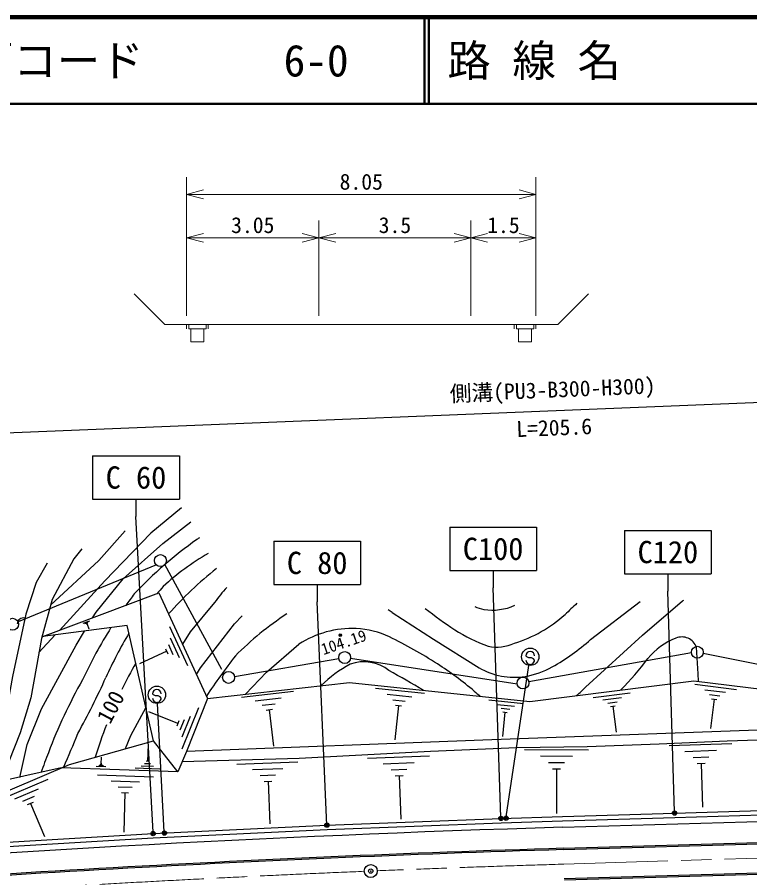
# Model space of a CAD drawing. Units: millimetres, scale not verified, with parts at other scales. Extents: x 40000 to 680000, y 20000 to 380000.
# Drawn here: x 130826 to 215218, y 280824 to 380000 of the extents above; entities that cross this region are included whole.
import ezdxf
from ezdxf.enums import TextEntityAlignment as Align

# ---------------------------------------------------------------- set-up
doc = ezdxf.new("R2010")
doc.units = ezdxf.units.MM
doc.header["$LTSCALE"] = 1000
doc.header["$PDMODE"] = 32
doc.header["$PDSIZE"] = 500
doc.linetypes.add('CHAIN', pattern=[18.5, 12, -1.5, 3.5, -1.5])
for name, color, linetype, lineweight in [('M-BGD', 7, 'Continuous', 25), ('M-BMK', 2, 'CHAIN', 13), ('M-BMK-SRVR', 3, 'Continuous', 25), ('M-STR-HTXT', 7, 'Continuous', 13), ('M-STR-STRC', 7, 'Continuous', 25), ('M-TTL', 2, 'Continuous', 140), ('M-TTL-LINE', 7, 'Continuous', 50)]:
    doc.layers.add(name, color=color, linetype=linetype, lineweight=lineweight)
doc.layers.add('M-TTL-TXT', color=7, linetype='Continuous')
doc.styles.add('@ＭＳ ゴシック', font='')
doc.styles.add('ＭＳ ゴシック', font='')
doc.styles.get('@ＭＳ ゴシック').set_extended_font_data('@MS Gothic')
doc.styles.get('ＭＳ ゴシック').set_extended_font_data('MS Gothic')

msp = doc.modelspace()

# ---------------------------------------------------------------- linework, layer by layer
at = {"layer": 'M-BGD'}
for p, q in [((295176, 338774), (90027, 330460)), ((146861, 316875), (130931, 310305)), ((154403, 304828), (147832, 316910)), ((196884, 308277), (202604, 312678)), ((138405, 310148), (139179, 310439)), ((138628, 310143), (139015, 310289)), ((138754, 310102), (138947, 310175)), ((138831, 310043), (138928, 310079)), ((138879, 310061), (139083, 309520)), ((148363, 309797), (150436, 305294)), ((135194, 308807), (133317, 306770)), ((148431, 308464), (149467, 306213)), ((167979, 308805), (168117, 308776)), ((148240, 307694), (148758, 306568)), ((148049, 306924), (144897, 305473)), ((147919, 307205), (148178, 306642)), ((208493, 306738), (189765, 303389)), ((218776, 304873), (209849, 306678)), ((155855, 304020), (167873, 306088)), ((188413, 303148), (169229, 306100)), ((172087, 302692), (177752, 302096)), ((208886, 303124), (213679, 302534)), ((210025, 302497), (212422, 302202)), ((152745, 301500), (150310, 295383)), ((156654, 301657), (162661, 302343)), ((158224, 301228), (161228, 301571)), ((173444, 301976), (176276, 301678)), ((197158, 301611), (201437, 302149)), ((198281, 301318), (200421, 301587)), ((210566, 301944), (211764, 301797)), ((159044, 300713), (160546, 300884)), ((174092, 301335), (175508, 301186)), ((174741, 300694), (174324, 296729)), ((174387, 300732), (175095, 300657)), ((185143, 301314), (189144, 300893)), ((186101, 300809), (188102, 300598)), ((198870, 300957), (199940, 301092)), ((199191, 300563), (199726, 300630)), ((199459, 300596), (199835, 297601)), ((211106, 301391), (210693, 298036)), ((210806, 301428), (211405, 301354)), ((149325, 298607), (145984, 299952)), ((151718, 300418), (149797, 295645)), ((159488, 300155), (160239, 300241)), ((159863, 300198), (160344, 295992)), ((186559, 300356), (187559, 300251)), ((187017, 299903), (186723, 297103)), ((186767, 299930), (187267, 299877)), ((149445, 298906), (149205, 298309)), ((150043, 299012), (149562, 297819)), ((150760, 299417), (149800, 297030)), ((149342, 293043), (146522, 296594)), ((145855, 294244), (145939, 296232)), ((189268, 295603), (196642, 295586)), ((205918, 296054), (213149, 296304)), ((140494, 293945), (140526, 294713)), ((171169, 294602), (178320, 294893)), ((191110, 294861), (194797, 294853)), ((207751, 295394), (211366, 295519)), ((208680, 294702), (210487, 294765)), ((141029, 293593), (139931, 293639)), ((140759, 293714), (140210, 293737)), ((140626, 293829), (140352, 293841)), ((140562, 293942), (140425, 293948)), ((146541, 293645), (145121, 293705)), ((146198, 293945), (145488, 293974)), ((146032, 294236), (145677, 294251)), ((156133, 293916), (163152, 294201)), ((172986, 293960), (176561, 294105)), ((192030, 294122), (193873, 294117)), ((209157, 293995), (210060, 294026)), ((209609, 294010), (209784, 288949)), ((140058, 292686), (146541, 292476)), ((147240, 293331), (144398, 293451)), ((157916, 293285), (161426, 293428)), ((158822, 292619), (160577, 292690)), ((173909, 293281), (175697, 293354)), ((174385, 292584), (175279, 292620)), ((174832, 292602), (175036, 287596)), ((192489, 293383), (193411, 293381)), ((192950, 293382), (192938, 288221)), ((128959, 289878), (134397, 292183)), ((141658, 291985), (144900, 291880)), ((159289, 291935), (160167, 291970)), ((159728, 291953), (159928, 287039)), ((130549, 289910), (133268, 291063)), ((142447, 291310), (144068, 291258)), ((142832, 290649), (143642, 290623)), ((143237, 290636), (143090, 286098)), ((193673, 286646), (339668, 291065)), ((131459, 289655), (132819, 290231)), ((132030, 289255), (132710, 289543)), ((132370, 289399), (133983, 285592)), ((193747, 284222), (339742, 288641)), ((193751, 284072), (339746, 288491)), ((193853, 280724), (339848, 285142)), ((193857, 280574), (339852, 284992))]:
    msp.add_line(p, q, dxfattribs=at)
for points in [[(149735, 323468), (146210, 320535), (140927, 315029), (135683, 309337)], [(139499, 310773), (139908, 311450), (143045, 315259), (147603, 319337), (150834, 321855)], [(134662, 312230), (140232, 317373), (143277, 320805)], [(138260, 318736), (137343, 317566), (134845, 312892), (133606, 308398), (132391, 301558), (131175, 297525), (129855, 294232), (128583, 291822)], [(134280, 317095), (133003, 314856), (131807, 311195), (130296, 304018), (129638, 300375), (128209, 296436), (126467, 292795), (125434, 291111)], [(153570, 312549), (150751, 309182), (149862, 307762)], [(196303, 302793), (202859, 308786), (207486, 312729)], [(151477, 304254), (151947, 305023), (155862, 310106), (156727, 311020)], [(174029, 311387), (178772, 308337), (184027, 305027)], [(131138, 292400), (131959, 296170), (133605, 300279), (137602, 307636), (138582, 309256)], [(157132, 301992), (159538, 304514), (163261, 307732)], [(209312, 303468), (209254, 304346), (209089, 307402)], [(145645, 300462), (143879, 297164), (143245, 295674)], [(149826, 294213), (163296, 294609), (178422, 295432), (188401, 295837), (196502, 295935), (204773, 296251), (212623, 296613), (220841, 296867), (221569, 296846), (222432, 298049)], [(107909, 283456), (126457, 284734), (146477, 285913), (166508, 286891), (186544, 287668), (193636, 287883), (206552, 288287), (226548, 288892), (230040, 288997)], [(107955, 282958), (126488, 284235), (146504, 285413), (166530, 286391), (186561, 287169), (193651, 287383), (206568, 287787), (226564, 288392), (230059, 288498)]]:
    msp.add_lwpolyline(points, dxfattribs=at)
msp.add_lwpolyline([(91982, 282214), (110547, 286376), (119825, 288318), (126825, 289629), (136852, 293879), (146522, 296594), (143501, 309909), (133770, 308618), (147151, 313651), (152745, 301500), (169119, 303337), (189867, 301154), (208783, 303533), (216909, 302533), (222432, 298049), (184468, 296673), (150310, 295383), (149342, 293043), (135903, 293477), (127267, 291566), (116896, 288988), (92259, 283536), (92002, 283290), (91794, 282925)], close=True, dxfattribs=at)
for centre, radius in [((147329, 317378), 687), ((130295, 310043), 687), ((168048, 308791), 150), ((168048, 308791), 120), ((168048, 308791), 99.9), ((168048, 308791), 89.9), ((168048, 308791), 60), ((168048, 308791), 30), ((209175, 306814), 687), ((168550, 306205), 687), ((155176, 303914), 687), ((189089, 303268), 687)]:
    msp.add_circle(centre, radius, dxfattribs=at)
for centre, radius, start, end in [((178633, 281338), 47062, 125.19352, 136.82236), ((165061, 300582), 23513, 124.23799, 125.19352), ((165532, 295421), 26067, 119.15984, 133.34344), ((181683, 281457), 44761, 128.57401, 138.29833), ((187679, 280677), 54411, 142.84417, 144.57178), ((171273, 292807), 31997, 137.61252, 139.5516), ((168554, 301914), 18375, 137.72746, 144.63266), ((424845, 68674), 334840, 133.27686, 133.59852), ((198936, 325018), 14970, 304.82749, 305.4989), ((165932, 299832), 14110, 54.97764, 57.29043), ((206537, 348049), 46185, 231.57277, 236.76664), ((191630, 336020), 25278, 251.31692, 253.78903), ((185559, 317892), 6224, 260.87653, 294.5777), ((131515, 310078), 689, 73.48495, 177.48896), ((182802, 279534), 37983, 123.44229, 134.96888), ((183254, 323193), 16091, 287.53695, 311.60936), ((187679, 280677), 54411, 147.81338, 155.04205), ((169424, 298232), 11324, 87.64524, 122.9751), ((169496, 299976), 9578, 63.94584, 87.64524), ((189847, 281878), 53548, 149.52776, 155.689), ((149357, 258784), 55430, 57.38306, 63.94584), ((190820, 324061), 17507, 236.76664, 250.87684), ((209761, 300844), 8194, 111.92532, 140.11339), ((207383, 306752), 1825, 20.85567, 111.92532), ((186095, 312258), 4844, 257.9675, 294.48868), ((180408, 326750), 24752, 299.15436, 311.7291), ((190786, 279154), 53297, 150.30488, 153.98656), ((229036, 250253), 92160, 142.46054, 146.01289), ((170756, 301078), 4636, 51.35956, 109.6922), ((158605, 273235), 38273, 49.48139, 57.38306), ((176830, 325842), 33162, 315.19498, 323.46082), ((176598, 291873), 15459, 118.62028, 134.12986), ((116060, 198452), 120851, 59.36966, 61.54034), ((188039, 311801), 7873, 239.36167, 279.56051), ((187733, 313619), 9716, 279.56051, 299.15436), ((192798, 272975), 62489, 150.61517, 159.12371), ((57964, 341457), 91169, 331.1377, 335.689), ((187242, 311575), 12618, 309.45683, 315.89629), ((200779, 322582), 26641, 229.48139, 231.42867), ((190786, 279154), 53297, 158.78706, 163.02865), ((50060, 332138), 94356, 335.89115, 338.42994), ((208501, 266986), 79294, 159.12371, 160.88584), ((254303, -1716687), 2004250, 91.7335, 94.64252), ((254303, -1716687), 2001825, 91.7335, 94.80088), ((254303, -1716687), 2001675, 91.7335, 94.80088)]:
    msp.add_arc(centre, radius, start, end, dxfattribs=at)
at = {"layer": 'M-BMK'}
msp.add_line((193802, 282398), (270753, 284727), dxfattribs=at)
for start, end in [(91.7335, 92.34983), (92.3928, 94.80088)]:
    msp.add_arc((254303, -1716687), 2000000, start, end, dxfattribs=at)
at = {"layer": 'M-BMK-SRVR'}
msp.add_circle((171552, 281601), 750, dxfattribs=at)
msp.add_circle((171552, 281601), 750, dxfattribs=at)
msp.add_point((171552, 281601), dxfattribs=at)
msp.add_point((171552, 281601), dxfattribs=at)
msp.add_point((171552, 281601), dxfattribs=at)
at = {"layer": 'M-STR-HTXT'}
for p, q in [((150337, 345574), (150337, 361574)), ((190587, 345574), (190587, 361574)), ((152269, 360092), (150337, 359574)), ((190587, 359574), (188655, 360092)), ((150337, 359574), (190587, 359574)), ((150337, 359574), (152269, 359057)), ((188655, 359057), (190587, 359574)), ((165587, 345574), (165587, 356574)), ((183087, 345574), (183087, 356574)), ((152269, 355092), (150337, 354574)), ((165587, 354574), (163655, 355092)), ((167519, 355092), (165587, 354574)), ((183087, 354574), (181155, 355092)), ((185019, 355092), (183087, 354574)), ((190587, 354574), (188655, 355092)), ((150337, 354574), (165587, 354574)), ((150337, 354574), (152269, 354057)), ((163655, 354057), (165587, 354574)), ((165587, 354574), (183087, 354574)), ((165587, 354574), (167519, 354057)), ((181155, 354057), (183087, 354574)), ((183087, 354574), (190587, 354574)), ((183087, 354574), (185019, 354057)), ((188655, 354057), (190587, 354574)), ((147837, 344574), (144302, 348110)), ((193087, 344574), (196623, 348110)), ((147837, 344574), (150337, 344574)), ((150337, 344574), (165587, 344574)), ((150337, 344574), (150337, 344074)), ((150587, 344574), (150587, 344074)), ((152587, 344574), (152587, 344074)), ((152837, 344574), (152837, 344074)), ((165587, 344574), (183087, 344574)), ((183087, 344574), (190587, 344574)), ((188087, 344574), (188087, 344074)), ((188337, 344574), (188337, 344074)), ((190337, 344574), (190337, 344074)), ((190587, 344574), (193087, 344574)), ((190587, 344574), (190587, 344074)), ((150587, 344074), (152587, 344074)), ((150837, 344074), (150837, 342574)), ((152337, 344074), (152337, 342574)), ((188337, 344074), (190337, 344074)), ((188587, 344074), (188587, 342574)), ((190087, 344074), (190087, 342574)), ((150837, 342574), (152337, 342574)), ((188587, 342574), (190087, 342574))]:
    msp.add_line(p, q, dxfattribs=at)
at = {"layer": 'M-STR-STRC'}
for p, q in [((139509, 329454), (149509, 329454)), ((139509, 329454), (139509, 324454)), ((149509, 329454), (149509, 324454)), ((139509, 324454), (149509, 324454)), ((144509, 324454), (144509, 322454)), ((146469, 286063), (144509, 322454)), ((180650, 321234), (190650, 321234)), ((180650, 321234), (180650, 316234)), ((190650, 321234), (190650, 316234)), ((200784, 320864), (210784, 320864)), ((200784, 320864), (200784, 315864)), ((210784, 320864), (210784, 315864)), ((160381, 319615), (170381, 319615)), ((160381, 319615), (160381, 314615)), ((170381, 319615), (170381, 314615)), ((180650, 316234), (190650, 316234)), ((185650, 316234), (185650, 314234)), ((200784, 315864), (210784, 315864)), ((205784, 315864), (205784, 313864)), ((160381, 314615), (170381, 314615)), ((165381, 314615), (165381, 312615)), ((186543, 287818), (185650, 314234)), ((206553, 288437), (205784, 313864)), ((166508, 286891), (165381, 312615)), ((189528, 306301), (189429, 306419)), ((189773, 306162), (189528, 306301)), ((190074, 306159), (189773, 306162)), ((190319, 306048), (190074, 306159)), ((190425, 305911), (190319, 306048)), ((187170, 287837), (189780, 305301)), ((146518, 301921), (146418, 302039)), ((146763, 301782), (146518, 301921)), ((147063, 301779), (146763, 301782)), ((147309, 301668), (147063, 301779)), ((147414, 301531), (147309, 301668)), ((147767, 286126), (146971, 300912))]:
    msp.add_line(p, q, dxfattribs=at)
for centre, radius in [((189928, 306290), 1000), ((146917, 301910), 1000), ((186548, 287669), 150), ((186548, 287669), 120), ((186548, 287669), 90), ((186548, 287669), 60), ((186548, 287669), 30), ((187147, 287689), 150), ((187147, 287689), 120), ((187147, 287689), 90), ((187147, 287689), 60), ((187147, 287689), 30), ((206558, 288287), 150), ((206558, 288287), 120), ((206558, 288287), 90), ((206558, 288287), 60), ((206558, 288287), 30), ((166508, 286891), 150), ((166508, 286891), 120), ((166508, 286891), 90), ((166508, 286891), 60), ((166508, 286891), 30), ((146477, 285913), 150), ((146477, 285913), 120), ((146477, 285913), 90), ((146477, 285913), 60), ((146477, 285913), 30), ((147775, 285976), 150), ((147775, 285976), 120), ((147775, 285976), 90), ((147775, 285976), 60), ((147775, 285976), 30)]:
    msp.add_circle(centre, radius, dxfattribs=at)
for centre, start, end in [((189928, 306415), 359.55488, 179.55488), ((189925, 305915), 179.55488, 359.55488), ((146918, 302035), 359.55488, 179.55488), ((146914, 301535), 179.55488, 359.55488)]:
    msp.add_arc(centre, 500, start, end, dxfattribs=at)
for p in [(186548, 287669), (187147, 287689), (206558, 288287), (166508, 286891), (146477, 285913), (147775, 285976)]:
    msp.add_point(p, dxfattribs=at)
at = {"layer": 'M-TTL'}
msp.add_line((680000, 380000), (40000, 380000), dxfattribs=at)
at = {"layer": 'M-TTL-LINE'}
for p, q in [((177750, 380000), (177750, 370000)), ((178250, 380000), (178250, 370000)), ((40000, 370000), (680000, 370000))]:
    msp.add_line(p, q, dxfattribs=at)

# ---------------------------------------------------------------- texts
at = {"layer": 'M-BGD', "style": 'ＭＳ ゴシック'}
msp.add_text('側溝(PU3-B300-H300)', height=1833, rotation=2.321, dxfattribs=at).set_placement((192561, 335616), align=Align.BOTTOM_CENTER)
at = {"layer": 'M-BGD', "style": '@ＭＳ ゴシック'}
msp.add_text('L=205.6', height=1833, rotation=2.321, dxfattribs=at).set_placement((192642, 333618), align=Align.TOP_CENTER)
at = {"layer": 'M-BGD', "style": 'ＭＳ ゴシック'}
for s, height, rotation, p in [('104.19', 1320, 18.706, (165673, 307731)), ('100', 1833, 62.003, (139900, 299291))]:
    msp.add_text(s, height=height, rotation=rotation, dxfattribs=at).set_placement(p, align=Align.TOP_LEFT)
at = {"layer": 'M-STR-HTXT', "style": 'ＭＳ ゴシック'}
for s, p in [('8.05', (170462, 359574)), ('3.05', (157962, 354574)), ('3.5', (174337, 354574)), ('1.5', (186837, 354574))]:
    msp.add_text(s, height=1833, dxfattribs=at).set_placement(p, align=Align.BOTTOM_CENTER)
at = {"layer": 'M-STR-STRC', "style": 'ＭＳ ゴシック'}
for s, p in [('C 60', (144509, 326954)), ('C100', (185650, 318734)), ('C120', (205784, 318364)), ('C 80', (165381, 317115))]:
    msp.add_text(s, height=2566, dxfattribs=at).set_placement(p, align=Align.MIDDLE_CENTER)
at = {"layer": 'M-TTL-TXT', "style": 'ＭＳ ゴシック'}
for s, p in [('図面コード', (120380, 375000)), ('路 線 名', (180380, 375000)), ('6-0', (161521, 375000))]:
    msp.add_text(s, height=3666, dxfattribs=at).set_placement(p, align=Align.MIDDLE_LEFT)

doc.saveas('drawing.dxf')
